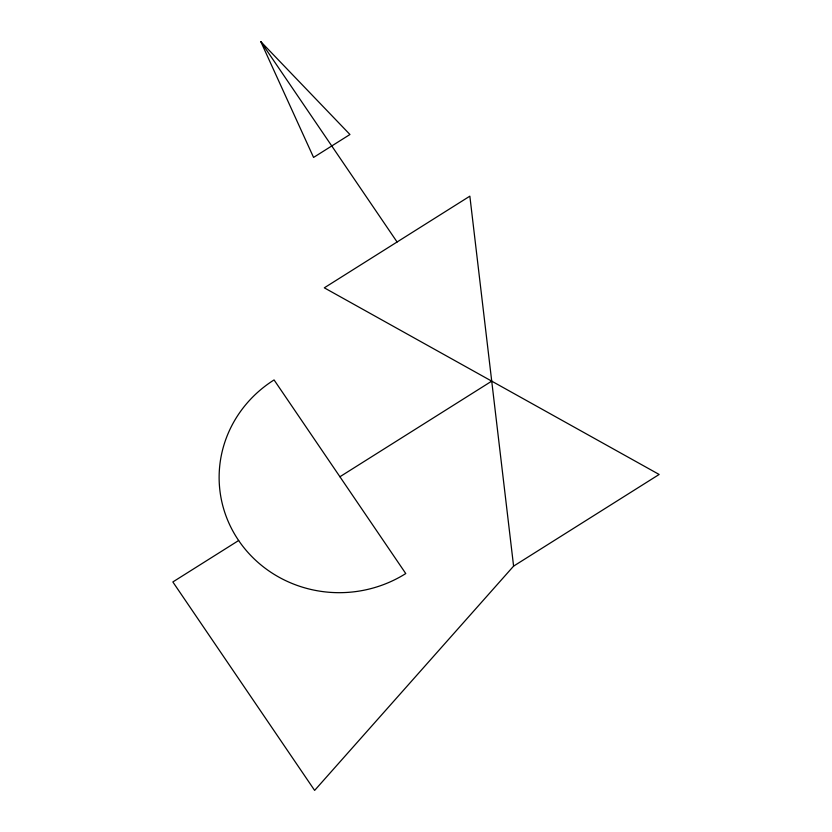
<?xml version="1.0" encoding="UTF-8"?>
<svg xmlns="http://www.w3.org/2000/svg" width="832" height="832" viewBox="0 0 832 832"><rect width="100%" height="100%" fill="white"/><g stroke="black" fill="none" stroke-linecap="round" stroke-linejoin="round"><path stroke-width="1.25" d="M513.594 566.124L469.851 196.165L324.303 287.83L659.152 474.469L513.594 566.124L314.631 790.4L172.848 581.953L238.649 540.519A120.817 115.908 -4.1 0 0 405.766 573.56L274.071 379.933A120.817 115.908 -4.1 0 0 238.649 540.519M339.924 476.746L491.722 381.15M260.78 41.6L349.95 134.503L313.57 157.425L260.78 41.6L397.082 241.998"/></g></svg>
